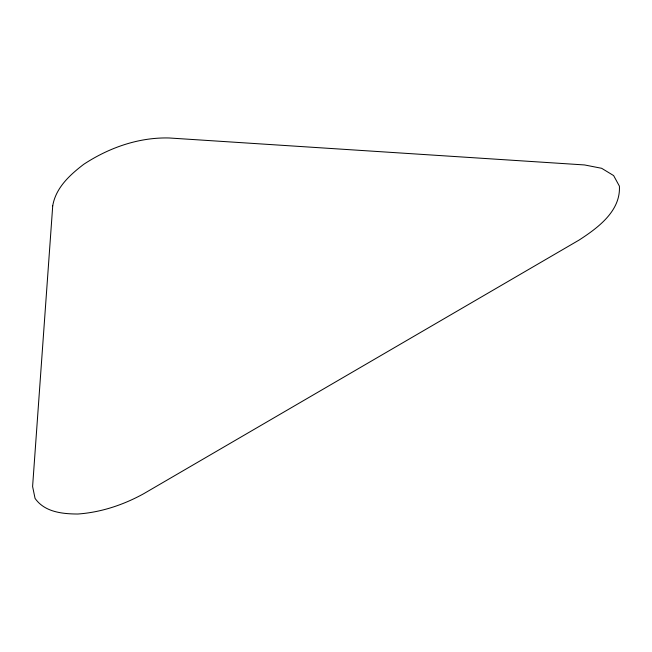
<?xml version="1.0" encoding="UTF-8"?>
<svg xmlns="http://www.w3.org/2000/svg" width="652" height="652" viewBox="0 0 652 652"><rect width="100%" height="100%" fill="white"/><g stroke="black" fill="none" stroke-linecap="round" stroke-linejoin="round"><path stroke-width="0.98" d="M52.722 205.828L32.6 486.506L35.053 498.389C44.654 512.138 62.396 513.955 77.849 514.02C101.06 512.358 123.367 504.925 143.684 493.727L579.172 240.017C597.884 227.841 620.794 211.101 619.4 186.146L613.622 175.575L601.649 168.297L584.551 164.948L169.186 137.98C138.713 137.189 108.957 147.719 83.709 164.328C69.846 174.94 55.762 187.76 52.722 205.828"/></g></svg>
